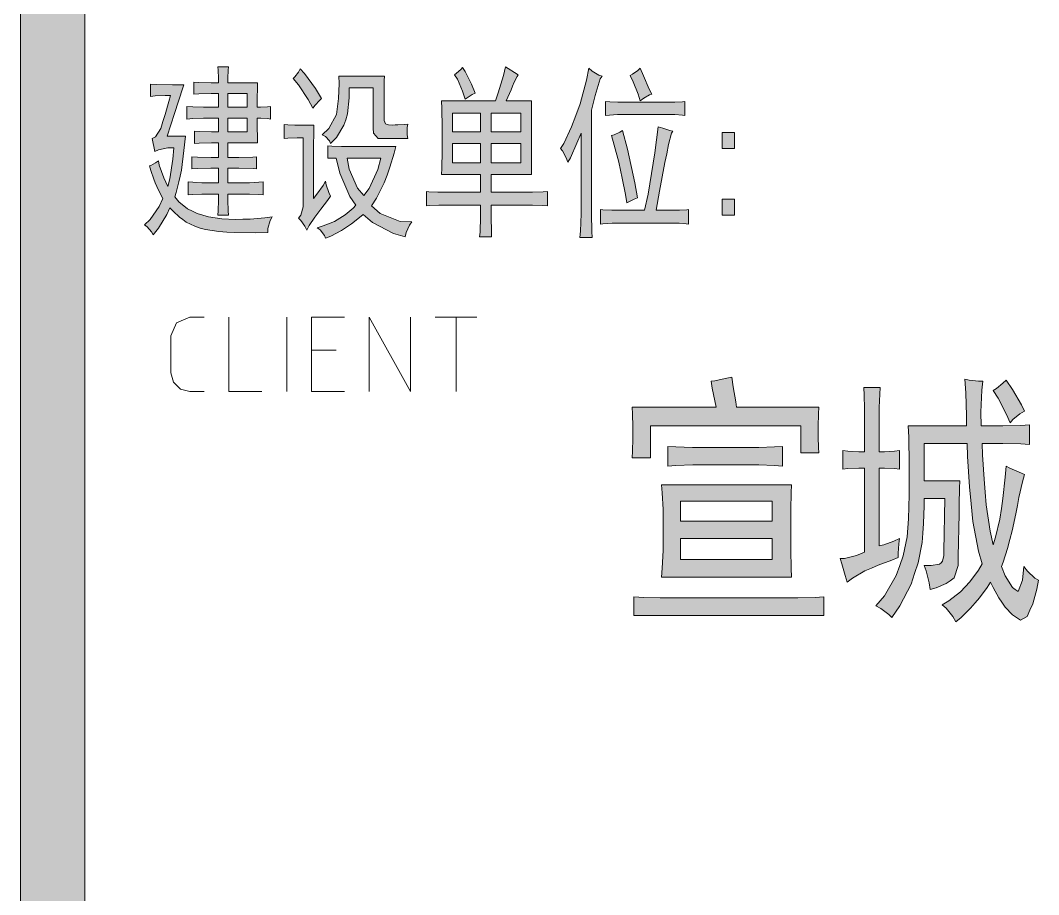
# Model space of a CAD drawing. Header units: millimetres. Extents: x -30643 to 86172, y -19411 to 63186.
# Drawn here: x 77279 to 79449, y -5664 to -3800 of the extents above; entities that cross this region are included whole.
import ezdxf

# ---------------------------------------------------------------- set-up
doc = ezdxf.new("R2010")
doc.units = ezdxf.units.MM

msp = doc.modelspace()

# ---------------------------------------------------------------- hatches: boundary and pattern name
h = msp.add_hatch(color=0)
h.dxf.hatch_style = 2
h.paths.add_polyline_path([(77415.8, -17443.9), (77278.6, -17443.9), (77278.6, 61219), (77415.8, 61219)])
h = msp.add_hatch(color=0)
h.paths.add_polyline_path([(77700.8, -3933.2), (77700.8, -3923.4), (77700.1, -3906.5), (77699.4, -3899.5), (77722.6, -3899.5), (77721.9, -3906.5), (77721.2, -3923.4), (77721.2, -3933.2), (77783.8, -3933.2), (77783.8, -3942.4), (77783.1, -3968.4), (77783.1, -3985.3), (77790.8, -3985.3), (77805.6, -3984.6), (77812, -3983.9), (77812, -4010.7), (77806.3, -4009.2), (77791.5, -4008.5), (77783.1, -4008.5), (77783.1, -4026.1), (77783.8, -4052.2), (77783.8, -4061.3), (77721.2, -4061.3), (77721.2, -4092.3), (77744.4, -4092.3), (77774, -4091.6), (77781.7, -4090.9), (77781.7, -4116.9), (77774.7, -4116.2), (77744.4, -4115.5), (77721.2, -4115.5), (77721.2, -4146.5), (77756.4, -4146.5), (77766.9, -4146.5), (77787.3, -4145.1), (77796.5, -4144.4), (77796.5, -4172.5), (77787.3, -4171.8), (77766.9, -4171.1), (77756.4, -4171.1), (77721.2, -4171.1), (77721.2, -4183.8), (77721.9, -4206.3), (77722.6, -4215.4), (77699.4, -4215.4), (77700.1, -4206.3), (77700.8, -4183.8), (77700.8, -4171.1), (77674, -4171.1), (77665.6, -4171.1), (77646.6, -4171.8), (77636, -4172.5), (77636, -4144.4), (77645.9, -4145.1), (77665.6, -4146.5), (77675.4, -4146.5), (77700.8, -4146.5), (77700.8, -4115.5), (77684.6, -4115.5), (77656.4, -4116.2), (77643.8, -4116.9), (77643.8, -4090.9), (77656.4, -4091.6), (77685.3, -4092.3), (77700.8, -4092.3), (77700.8, -4061.3), (77686, -4061.3), (77660, -4062), (77650.1, -4062.7), (77650.1, -4036.7), (77660, -4037.4), (77686, -4038.1), (77700.8, -4038.1), (77700.8, -4008.5), (77679.7, -4008.5), (77669.1, -4008.5), (77646.6, -4009.2), (77633.2, -4010.7), (77633.2, -3983.9), (77646.6, -3984.6), (77669.1, -3985.3), (77679.7, -3985.3), (77700.8, -3985.3), (77700.8, -3956.5), (77685.3, -3956.5), (77659.3, -3957.2), (77648.7, -3957.9), (77648.7, -3931.8), (77659.3, -3932.5), (77685.3, -3933.2)])
h.paths.add_polyline_path([(77762, -4038.1), (77762, -4008.5), (77721.2, -4008.5), (77721.2, -4038.1)])
h.paths.add_polyline_path([(77762, -3985.3), (77762, -3956.5), (77721.2, -3956.5), (77721.2, -3985.3)])
h = msp.add_hatch(color=0)
h.dxf.hatch_style = 2
h.paths.add_polyline_path([(77875.3, -3903.7), (77884.4, -3913.5), (77907.7, -3945.2), (77920.3, -3967), (77916.1, -3971.2), (77906.9, -3981.1), (77902, -3987.4), (77892.2, -3969.1), (77871.8, -3937.5), (77860.5, -3924.1), (77864, -3920.6), (77871.8, -3910.7)])
h = msp.add_hatch(color=0)
h.paths.add_polyline_path([(78368.6, -3972), (78368.6, -4128.9), (78282, -4128.9), (78282, -4166.2), (78358, -4166.2), (78370.7, -4166.2), (78393.2, -4165.5), (78402.3, -4164.8), (78402.3, -4195.7), (78392.5, -4195), (78370.7, -4194.3), (78358, -4194.3), (78282, -4194.3), (78282, -4218.2), (78282.7, -4252), (78282.7, -4261.9), (78257.4, -4261.9), (78258.8, -4252), (78259.5, -4218.2), (78259.5, -4194.3), (78184.9, -4194.3), (78170.8, -4194.3), (78150.4, -4195), (78144.1, -4195.7), (78144.1, -4164.8), (78149.7, -4165.5), (78168.7, -4166.2), (78182.1, -4166.2), (78259.5, -4166.2), (78259.5, -4128.9), (78176.5, -4128.9), (78177.2, -4116.2), (78177.9, -4078.2), (78177.9, -4053.6), (78177.9, -4028.9), (78177.2, -3988.1), (78176.5, -3972), (78291.2, -3972), (78297.5, -3954.4), (78308.7, -3917.8), (78313, -3899.5), (78318.6, -3903), (78332, -3911.4), (78339.7, -3916.4), (78337.6, -3919.9), (78331.3, -3931.8), (78327.7, -3940.3), (78324.9, -3948), (78317.9, -3964.2), (78314.4, -3972)])
h.paths.add_polyline_path([(78345.3, -4104.2), (78345.3, -4062.7), (78282, -4062.7), (78282, -4104.2)])
h.paths.add_polyline_path([(78345.3, -4038.1), (78345.3, -3998), (78282, -3998), (78282, -4038.1)])
h.paths.add_polyline_path([(78259.5, -4104.2), (78259.5, -4062.7), (78199.7, -4062.7), (78199.7, -4104.2)])
h.paths.add_polyline_path([(78259.5, -4038.1), (78259.5, -3998), (78199.7, -3998), (78199.7, -4038.1)])
h = msp.add_hatch(color=0)
h.dxf.hatch_style = 2
h.paths.add_polyline_path([(78221.5, -3900.9), (78227.1, -3909.3), (78240.5, -3936.1), (78248.2, -3955.1), (78241.9, -3958.6), (78231.3, -3965.6), (78227.1, -3968.4), (78221.5, -3951.5), (78210.2, -3925.5), (78203.9, -3916.4), (78208.1, -3912.8), (78217.3, -3905.1)])
h = msp.add_hatch(color=0)
h.dxf.hatch_style = 2
h.paths.add_polyline_path([(78519.1, -3919.2), (78514.9, -3924.8), (78503.7, -3960.7), (78495.9, -3991.7), (78495.9, -4188), (78495.9, -4212.6), (78496.6, -4250.6), (78497.3, -4263.3), (78471.3, -4263.3), (78472.7, -4249.9), (78474.1, -4212.6), (78474.1, -4189.4), (78474.1, -4040.9), (78465, -4062), (78451.6, -4093), (78446, -4102.8), (78442.4, -4093), (78434, -4078.2), (78429.8, -4073.3), (78437.5, -4062.7), (78453.7, -4027.5), (78462.9, -4002.9), (78472, -3978.3), (78485.4, -3927.6), (78490.3, -3902.3), (78497.3, -3908.6), (78512.1, -3917.1)])
h = msp.add_hatch(color=0)
h.dxf.hatch_style = 2
h.paths.add_polyline_path([(78600.1, -3902.3), (78607.1, -3918.5), (78619.1, -3946.6), (78624.7, -3957.9), (78619.8, -3959.3), (78607.8, -3966.3), (78600.1, -3972), (78595.9, -3957.9), (78585.3, -3931.1), (78578.3, -3917.8), (78583.9, -3915), (78595.1, -3907.2)])
h = msp.add_hatch(color=0)
h.dxf.hatch_style = 2
h.paths.add_polyline_path([(78051.2, -4052.2), (78041.4, -4052.2), (78031.5, -4040.9), (78030.8, -4030.4), (78030.8, -3943.8), (77979.4, -3943.8), (77979.4, -3965.6), (77975.9, -3999.4), (77972.4, -4012.1), (77968.2, -4024), (77952.7, -4050.1), (77940, -4062.7), (77937.9, -4057.1), (77928.8, -4047.9), (77921.7, -4044.4), (77936.5, -4031.1), (77952.7, -4000.8), (77954.8, -3983.9), (77956.9, -3967), (77958.3, -3934.7), (77957.6, -3919.2), (78054.7, -3919.2), (78054, -3928.3), (78054, -3951.5), (78054, -3965.6), (78054, -4007.1), (78054, -4013.5), (78056.8, -4020.5), (78060.4, -4021.9), (78063.2, -4023.3), (78072.3, -4024), (78077.9, -4023.3), (78083.6, -4023.3), (78096.9, -4021.9), (78104.7, -4021.2), (78103.3, -4028.9), (78103.3, -4044.4), (78104.7, -4052.2)])
h = msp.add_hatch(color=0)
h.dxf.hatch_style = 2
h.paths.add_polyline_path([(77626.9, -3937.5), (77624.8, -3943.8), (77607.2, -3998.7), (77591.7, -4047.2), (77630.4, -4047.2), (77626.9, -4077.5), (77622, -4119.7), (77619.1, -4132.4), (77616.3, -4144.4), (77610.7, -4166.9), (77607.9, -4176.7), (77616.3, -4187.3), (77634.6, -4202.1), (77645.2, -4207), (77655.7, -4211.9), (77679.7, -4218.9), (77693.7, -4221.1), (77707.8, -4223.2), (77737.4, -4224.6), (77752.8, -4223.9), (77768.3, -4223.9), (77800, -4221.1), (77815.5, -4218.9), (77811.2, -4226.7), (77806.3, -4243.6), (77806.3, -4252.7), (77779.6, -4253.4), (77736, -4252.7), (77718.4, -4252), (77701.5, -4250.6), (77673.3, -4246.4), (77662.1, -4242.9), (77650.8, -4239.3), (77631.8, -4230.2), (77624.8, -4224.6), (77617.7, -4219.6), (77604.4, -4207), (77597.3, -4199.9), (77591, -4214), (77572.7, -4242.9), (77561.4, -4257.6), (77557.9, -4251.3), (77548.8, -4240.1), (77543.1, -4235.8), (77555.1, -4224.6), (77574.8, -4197.1), (77582.6, -4180.2), (77577.6, -4171.1), (77569.2, -4154.2), (77565.7, -4146.5), (77562.8, -4138.7), (77556.5, -4120.4), (77553.7, -4110.6), (77556.5, -4109.9), (77566.4, -4104.2), (77573.4, -4100), (77574.8, -4109.2), (77584.7, -4135.9), (77593.1, -4154.2), (77597.3, -4138), (77603.7, -4096.5), (77605.8, -4071.9), (77593.1, -4071.9), (77572.7, -4076.1), (77565, -4079.6), (77559.3, -4052.2), (77566.4, -4048.7), (77578.3, -4031.1), (77582.6, -4015.6), (77587.5, -4000.8), (77595.2, -3973.4), (77598.7, -3960.7), (77587.5, -3960.7), (77565.7, -3961.4), (77555.8, -3962.8), (77555.8, -3936.1), (77567.8, -3936.8), (77603, -3937.5)])
h = msp.add_hatch(color=0)
h.dxf.hatch_style = 2
h.paths.add_polyline_path([(78664.1, -3974.8), (78674, -3974.8), (78690.1, -3974.1), (78695.1, -3973.4), (78695.1, -4002.9), (78690.1, -4002.2), (78674, -4000.8), (78662.7, -4000.8), (78559.3, -4000.8), (78551.5, -4000.8), (78534.6, -4002.2), (78526.2, -4002.9), (78526.2, -3973.4), (78535.3, -3974.1), (78552.2, -3974.8), (78559.3, -3974.8)])
h = msp.add_hatch(color=0)
h.dxf.hatch_style = 2
h.paths.add_polyline_path([(77904.1, -4024), (77904.1, -4038.1), (77903.4, -4069.1), (77903.4, -4085.9), (77903.4, -4180.2), (77910.5, -4171.1), (77923.8, -4152.1), (77928.8, -4142.9), (77930.2, -4150.7), (77936.5, -4166.9), (77940, -4175.3), (77933, -4184.5), (77918.9, -4202.8), (77912.6, -4211.2), (77906.2, -4219.6), (77894.3, -4237.9), (77889.4, -4247.8), (77885.1, -4239.3), (77876.7, -4226.7), (77871.8, -4221.8), (77876.7, -4215.4), (77881.6, -4197.8), (77881.6, -4186.6), (77881.6, -4050.8), (77869, -4050.8), (77848.5, -4051.5), (77840.8, -4052.2), (77840.8, -4022.6), (77848.5, -4023.3), (77864, -4024), (77871.8, -4024)])
h = msp.add_hatch(color=0)
h.dxf.hatch_style = 2
h.paths.add_polyline_path([(78669.7, -4036.7), (78666.9, -4040.9), (78660.6, -4064.8), (78657.1, -4084.5), (78652.8, -4103.5), (78640.9, -4164.1), (78633.8, -4204.9), (78673.3, -4204.9), (78683.8, -4204.9), (78699.3, -4204.2), (78702.8, -4203.5), (78702.8, -4234.4), (78697.9, -4233.7), (78683.1, -4232.3), (78673.3, -4232.3), (78555, -4232.3), (78540.3, -4232.3), (78520.6, -4233.7), (78515.6, -4234.4), (78515.6, -4203.5), (78520.6, -4204.2), (78539.6, -4204.9), (78552.9, -4204.9), (78609.2, -4204.9), (78617, -4171.1), (78631, -4082.4), (78638.1, -4027.5), (78647.9, -4030.4), (78663.4, -4035.3)])
h = msp.add_hatch(color=0)
h.dxf.hatch_style = 2
h.paths.add_polyline_path([(78562.1, -4035.3), (78572.6, -4074.7), (78588.8, -4146.5), (78594.4, -4178.8), (78587.4, -4181.6), (78576.1, -4187.3), (78571.2, -4189.4), (78568.4, -4171.8), (78561.4, -4136.6), (78557.9, -4119.7), (78554.3, -4102.8), (78544.5, -4066.2), (78538.9, -4045.8), (78544.5, -4044.4), (78556.4, -4038.8)])
h = msp.add_hatch(color=0)
h.dxf.hatch_style = 2
h.paths.add_polyline_path([(78801.3, -4073.3), (78774.6, -4073.3), (78774.6, -4039.5), (78801.3, -4039.5)])
h = msp.add_hatch(color=0)
h.paths.add_polyline_path([(77933.7, -4067.7), (77942.8, -4068.4), (77963.2, -4069.1), (77975.2, -4069.1), (78079.3, -4069.1), (78075.8, -4083.1), (78066, -4113.4), (78060.4, -4130.3), (78054, -4146.5), (78037.8, -4179.5), (78027.3, -4195.7), (78045.6, -4211.9), (78088.5, -4228.8), (78113.1, -4229.5), (78108.2, -4236.5), (78101.2, -4252.7), (78099.1, -4261.9), (78073.7, -4254.8), (78029.4, -4230.9), (78009.7, -4214), (78001.9, -4220.3), (77984.4, -4233.7), (77973.8, -4240.8), (77963.2, -4248.5), (77940.7, -4260.5), (77928.8, -4264.7), (77926.7, -4259.1), (77917.5, -4247.1), (77911.2, -4242.2), (77923.8, -4238.6), (77948.5, -4228.8), (77959.7, -4221.8), (77971, -4214.7), (77987.9, -4200.6), (77993.5, -4194.3), (77980.8, -4176), (77959.7, -4126.1), (77952, -4093.7), (77933.7, -4093.7)])
h.paths.add_polyline_path([(78011.1, -4173.9), (78022.4, -4158.4), (78040.6, -4118.3), (78047, -4093.7), (77975.2, -4093.7), (77979.4, -4117.6), (77997, -4157.7)])
h = msp.add_hatch(color=0)
h.dxf.hatch_style = 2
h.paths.add_polyline_path([(78801.3, -4215.4), (78774.6, -4215.4), (78774.6, -4181.6), (78801.3, -4181.6)])
h = msp.add_hatch(color=0)
h.dxf.hatch_style = 2
h.paths.add_polyline_path([(78795, -4560.9), (78798.5, -4581.3), (78804.1, -4613.7), (78805.5, -4625), (78980.8, -4625), (78980.1, -4639), (78979.4, -4665.8), (78979.4, -4677.7), (78979.4, -4689), (78980.1, -4710.8), (78980.8, -4722.1), (78942.1, -4722.1), (78942.1, -4664.4), (78621.9, -4664.4), (78621.9, -4732.6), (78583.2, -4732.6), (78583.9, -4718.6), (78584.6, -4691.8), (78584.6, -4679.9), (78584.6, -4666.5), (78583.9, -4639), (78583.2, -4625), (78761.9, -4625), (78759.1, -4611.6), (78753.5, -4584.2), (78751.4, -4569.4), (78759.1, -4568.7), (78780.9, -4563.7)])
h = msp.add_hatch(color=0)
h.dxf.hatch_style = 2
h.paths.add_polyline_path([(79380.5, -4750.9), (79388.2, -4755.1), (79407.9, -4763.6), (79419.2, -4768.5), (79414.9, -4784), (79407.2, -4817.1), (79404.4, -4834.7), (79400.9, -4852.3), (79393.1, -4888.8), (79388.2, -4907.1), (79383.3, -4926.1), (79374.1, -4955), (79369.9, -4964.8), (79378.3, -4984.5), (79393.8, -5009.2), (79399.5, -5013.4), (79405.8, -5017.6), (79414.9, -4993.7), (79417.7, -4964.8), (79425.5, -4974.7), (79441, -4989.5), (79449.4, -4993.7), (79445.9, -5012.7), (79436.7, -5044.4), (79430.4, -5057.7), (79424.8, -5071.1), (79410.7, -5078.8), (79402.3, -5073.2), (79393.8, -5067.6), (79378.3, -5051.4), (79371.3, -5040.8), (79364.3, -5031), (79352.3, -5009.2), (79346.7, -4997.9), (79339.6, -5009.2), (79323.5, -5031), (79314.3, -5042.2), (79304.5, -5053.5), (79284, -5073.2), (79272.8, -5082.4), (79266.5, -5071.1), (79252.4, -5053.5), (79243.9, -5046.5), (79258, -5038), (79282.6, -5018.3), (79292.5, -5007.8), (79303, -4997.2), (79321.3, -4972.6), (79329.1, -4958.5), (79321.3, -4931.8), (79309.4, -4868.4), (79305.9, -4831.1), (79302.3, -4794.6), (79298.1, -4729.8), (79297.4, -4702.4), (79205.2, -4702.4), (79205.2, -4781.9), (79281.2, -4781.9), (79280.5, -4797.4), (79279.8, -4832.5), (79279.8, -4852.3), (79277.7, -4943), (79277.7, -4962.7), (79269.3, -4988.8), (79260.8, -4995.1), (79252.4, -5000.7), (79231.3, -5009.9), (79217.9, -5013.4), (79215.8, -4999.3), (79209.5, -4974), (79205.2, -4962.7), (79220, -4962.7), (79238.3, -4959.2), (79241.8, -4956.4), (79244.6, -4952.9), (79247.5, -4940.9), (79247.5, -4931.8), (79249.6, -4819.2), (79205.2, -4819.2), (79205.2, -4835.4), (79203.8, -4872.7), (79202.4, -4893.1), (79201, -4913.5), (79192.6, -4956.4), (79184.8, -4979.6), (79177.8, -5002.1), (79153.2, -5048.6), (79136.3, -5073.2), (79129.9, -5066.9), (79113.1, -5054.2), (79102.5, -5048.6), (79120.8, -5026.8), (79145.4, -4983.8), (79153.2, -4962.7), (79160.9, -4941.6), (79169.3, -4901.5), (79170.8, -4881.8), (79172.2, -4862.8), (79173.6, -4811.4), (79173.6, -4779.1), (79173.6, -4746), (79172.9, -4689), (79171.5, -4664.4), (79295.3, -4664.4), (79295.3, -4643.3), (79293.9, -4594), (79291.8, -4565.2), (79301.6, -4567.3), (79321.3, -4569.4), (79330.5, -4569.4), (79328.4, -4588.4), (79326.3, -4635.5), (79327, -4664.4), (79353.7, -4664.4), (79373.4, -4664.4), (79411.4, -4663.7), (79429.7, -4662.3), (79429.7, -4704.5), (79411.4, -4703.1), (79373.4, -4702.4), (79353.7, -4702.4), (79329.1, -4702.4), (79329.8, -4726.3), (79333.3, -4778.4), (79335.4, -4805.8), (79337.5, -4833.3), (79346, -4889.5), (79352.3, -4918.4), (79357.2, -4902.2), (79366.4, -4863.5), (79369.9, -4841), (79373.4, -4819.2), (79378.3, -4774.1)])
h = msp.add_hatch(color=0)
h.dxf.hatch_style = 2
h.paths.add_polyline_path([(79380.5, -4567.3), (79393.8, -4587), (79412.8, -4620), (79419.2, -4633.4), (79409.3, -4639), (79394.5, -4651), (79388.9, -4658), (79381.2, -4640.4), (79362.9, -4606), (79352.3, -4589.1), (79359.3, -4584.9), (79373.4, -4573.6)])
h = msp.add_hatch(color=0)
h.dxf.hatch_style = 2
h.paths.add_polyline_path([(79150.3, -4945.1), (79136.3, -4950.8), (79107.4, -4962), (79093.4, -4968.4), (79078.6, -4974), (79052.5, -4989.5), (79041.3, -4997.9), (79037.1, -4983.8), (79030, -4958.5), (79026.5, -4947.2), (79035.6, -4947.2), (79061, -4940.9), (79077.9, -4933.9), (79077.9, -4755.1), (79065.9, -4755.1), (79042.7, -4755.8), (79032.1, -4757.3), (79032.1, -4717.1), (79042.7, -4718.6), (79065.9, -4720), (79077.9, -4720), (79077.9, -4640.4), (79077.9, -4627.8), (79077.2, -4599.6), (79076.5, -4582.7), (79111.6, -4582.7), (79110.9, -4596.8), (79109.5, -4625.7), (79109.5, -4640.4), (79109.5, -4720), (79120.8, -4720), (79141.9, -4718.6), (79152.5, -4717.1), (79152.5, -4757.3), (79141.9, -4755.8), (79120.8, -4755.1), (79109.5, -4755.1), (79109.5, -4920.5), (79119.4, -4918.4), (79140.5, -4910.7), (79152.5, -4905), (79151.1, -4916.3), (79150.3, -4936)])
h = msp.add_hatch(color=0)
h.dxf.hatch_style = 2
h.paths.add_polyline_path([(78835.8, -4710.8), (78852.7, -4710.8), (78886.5, -4709.4), (78903.4, -4708.7), (78903.4, -4750.9), (78886.5, -4749.5), (78852.7, -4748.1), (78835.8, -4748.1), (78731.7, -4748.1), (78712, -4748.1), (78676.1, -4749.5), (78659.2, -4750.9), (78659.2, -4708.7), (78676.1, -4709.4), (78711.3, -4710.8), (78729.5, -4710.8)])
h = msp.add_hatch(color=0)
h.paths.add_polyline_path([(78922.4, -4790.3), (78921.7, -4807.2), (78921, -4843.1), (78921, -4863.5), (78921, -4910), (78921, -4929.7), (78921.7, -4968.4), (78922.4, -4987.4), (78645.1, -4987.4), (78646.5, -4968.4), (78648.6, -4930.4), (78648.6, -4912.1), (78648.6, -4863.5), (78648.6, -4843.1), (78646.5, -4807.2), (78645.1, -4790.3)])
h.paths.add_polyline_path([(78881.5, -4949.4), (78881.5, -4905), (78685.9, -4905), (78685.9, -4949.4)])
h.paths.add_polyline_path([(78881.5, -4867.7), (78881.5, -4825.5), (78685.9, -4825.5), (78685.9, -4867.7)])
h = msp.add_hatch(color=0)
h.dxf.hatch_style = 2
h.paths.add_polyline_path([(78918.8, -5031), (78936.4, -5031), (78973, -5030.3), (78991.3, -5028.9), (78991.3, -5069), (78586.7, -5069), (78586.7, -5028.9), (78607.8, -5030.3), (78642.3, -5031), (78655.7, -5031)])

# ---------------------------------------------------------------- linework, layer by layer
at = {"color": 0, "lineweight": 0}
for points in [[(77415.8, -17443.9), (77278.6, -17443.9), (77278.6, 61219), (77415.8, 61219)], [(77700.8, -3933.2), (77700.8, -3923.4), (77700.1, -3906.5), (77699.4, -3899.5), (77722.6, -3899.5), (77721.9, -3906.5), (77721.2, -3923.4), (77721.2, -3933.2), (77783.8, -3933.2), (77783.8, -3942.4), (77783.1, -3968.4), (77783.1, -3985.3), (77790.8, -3985.3), (77805.6, -3984.6), (77812, -3983.9), (77812, -4010.7), (77806.3, -4009.2), (77791.5, -4008.5), (77783.1, -4008.5), (77783.1, -4026.1), (77783.8, -4052.2), (77783.8, -4061.3), (77721.2, -4061.3), (77721.2, -4092.3), (77744.4, -4092.3), (77774, -4091.6), (77781.7, -4090.9), (77781.7, -4116.9), (77774.7, -4116.2), (77744.4, -4115.5), (77721.2, -4115.5), (77721.2, -4146.5), (77756.4, -4146.5), (77766.9, -4146.5), (77787.3, -4145.1), (77796.5, -4144.4), (77796.5, -4172.5), (77787.3, -4171.8), (77766.9, -4171.1), (77756.4, -4171.1), (77721.2, -4171.1), (77721.2, -4183.8), (77721.9, -4206.3), (77722.6, -4215.4), (77699.4, -4215.4), (77700.1, -4206.3), (77700.8, -4183.8), (77700.8, -4171.1), (77674, -4171.1), (77665.6, -4171.1), (77646.6, -4171.8), (77636, -4172.5), (77636, -4144.4), (77645.9, -4145.1), (77665.6, -4146.5), (77675.4, -4146.5), (77700.8, -4146.5), (77700.8, -4115.5), (77684.6, -4115.5), (77656.4, -4116.2), (77643.8, -4116.9), (77643.8, -4090.9), (77656.4, -4091.6), (77685.3, -4092.3), (77700.8, -4092.3), (77700.8, -4061.3), (77686, -4061.3), (77660, -4062), (77650.1, -4062.7), (77650.1, -4036.7), (77660, -4037.4), (77686, -4038.1), (77700.8, -4038.1), (77700.8, -4008.5), (77679.7, -4008.5), (77669.1, -4008.5), (77646.6, -4009.2), (77633.2, -4010.7), (77633.2, -3983.9), (77646.6, -3984.6), (77669.1, -3985.3), (77679.7, -3985.3), (77700.8, -3985.3), (77700.8, -3956.5), (77685.3, -3956.5), (77659.3, -3957.2), (77648.7, -3957.9), (77648.7, -3931.8), (77659.3, -3932.5), (77685.3, -3933.2)], [(77875.3, -3903.7), (77884.4, -3913.5), (77907.7, -3945.2), (77920.3, -3967), (77916.1, -3971.2), (77906.9, -3981.1), (77902, -3987.4), (77892.2, -3969.1), (77871.8, -3937.5), (77860.5, -3924.1), (77864, -3920.6), (77871.8, -3910.7)], [(78368.6, -3972), (78368.6, -4128.9), (78282, -4128.9), (78282, -4166.2), (78358, -4166.2), (78370.7, -4166.2), (78393.2, -4165.5), (78402.3, -4164.8), (78402.3, -4195.7), (78392.5, -4195), (78370.7, -4194.3), (78358, -4194.3), (78282, -4194.3), (78282, -4218.2), (78282.7, -4252), (78282.7, -4261.9), (78257.4, -4261.9), (78258.8, -4252), (78259.5, -4218.2), (78259.5, -4194.3), (78184.9, -4194.3), (78170.8, -4194.3), (78150.4, -4195), (78144.1, -4195.7), (78144.1, -4164.8), (78149.7, -4165.5), (78168.7, -4166.2), (78182.1, -4166.2), (78259.5, -4166.2), (78259.5, -4128.9), (78176.5, -4128.9), (78177.2, -4116.2), (78177.9, -4078.2), (78177.9, -4053.6), (78177.9, -4028.9), (78177.2, -3988.1), (78176.5, -3972), (78291.2, -3972), (78297.5, -3954.4), (78308.7, -3917.8), (78313, -3899.5), (78318.6, -3903), (78332, -3911.4), (78339.7, -3916.4), (78337.6, -3919.9), (78331.3, -3931.8), (78327.7, -3940.3), (78324.9, -3948), (78317.9, -3964.2), (78314.4, -3972)], [(78221.5, -3900.9), (78227.1, -3909.3), (78240.5, -3936.1), (78248.2, -3955.1), (78241.9, -3958.6), (78231.3, -3965.6), (78227.1, -3968.4), (78221.5, -3951.5), (78210.2, -3925.5), (78203.9, -3916.4), (78208.1, -3912.8), (78217.3, -3905.1)], [(78519.1, -3919.2), (78514.9, -3924.8), (78503.7, -3960.7), (78495.9, -3991.7), (78495.9, -4188), (78495.9, -4212.6), (78496.6, -4250.6), (78497.3, -4263.3), (78471.3, -4263.3), (78472.7, -4249.9), (78474.1, -4212.6), (78474.1, -4189.4), (78474.1, -4040.9), (78465, -4062), (78451.6, -4093), (78446, -4102.8), (78442.4, -4093), (78434, -4078.2), (78429.8, -4073.3), (78437.5, -4062.7), (78453.7, -4027.5), (78462.9, -4002.9), (78472, -3978.3), (78485.4, -3927.6), (78490.3, -3902.3), (78497.3, -3908.6), (78512.1, -3917.1)], [(78600.1, -3902.3), (78607.1, -3918.5), (78619.1, -3946.6), (78624.7, -3957.9), (78619.8, -3959.3), (78607.8, -3966.3), (78600.1, -3972), (78595.9, -3957.9), (78585.3, -3931.1), (78578.3, -3917.8), (78583.9, -3915), (78595.1, -3907.2)], [(78051.2, -4052.2), (78041.4, -4052.2), (78031.5, -4040.9), (78030.8, -4030.4), (78030.8, -3943.8), (77979.4, -3943.8), (77979.4, -3965.6), (77975.9, -3999.4), (77972.4, -4012.1), (77968.2, -4024), (77952.7, -4050.1), (77940, -4062.7), (77937.9, -4057.1), (77928.8, -4047.9), (77921.7, -4044.4), (77936.5, -4031.1), (77952.7, -4000.8), (77954.8, -3983.9), (77956.9, -3967), (77958.3, -3934.7), (77957.6, -3919.2), (78054.7, -3919.2), (78054, -3928.3), (78054, -3951.5), (78054, -3965.6), (78054, -4007.1), (78054, -4013.5), (78056.8, -4020.5), (78060.4, -4021.9), (78063.2, -4023.3), (78072.3, -4024), (78077.9, -4023.3), (78083.6, -4023.3), (78096.9, -4021.9), (78104.7, -4021.2), (78103.3, -4028.9), (78103.3, -4044.4), (78104.7, -4052.2)], [(77626.9, -3937.5), (77624.8, -3943.8), (77607.2, -3998.7), (77591.7, -4047.2), (77630.4, -4047.2), (77626.9, -4077.5), (77622, -4119.7), (77619.1, -4132.4), (77616.3, -4144.4), (77610.7, -4166.9), (77607.9, -4176.7), (77616.3, -4187.3), (77634.6, -4202.1), (77645.2, -4207), (77655.7, -4211.9), (77679.7, -4218.9), (77693.7, -4221.1), (77707.8, -4223.2), (77737.4, -4224.6), (77752.8, -4223.9), (77768.3, -4223.9), (77800, -4221.1), (77815.5, -4218.9), (77811.2, -4226.7), (77806.3, -4243.6), (77806.3, -4252.7), (77779.6, -4253.4), (77736, -4252.7), (77718.4, -4252), (77701.5, -4250.6), (77673.3, -4246.4), (77662.1, -4242.9), (77650.8, -4239.3), (77631.8, -4230.2), (77624.8, -4224.6), (77617.7, -4219.6), (77604.4, -4207), (77597.3, -4199.9), (77591, -4214), (77572.7, -4242.9), (77561.4, -4257.6), (77557.9, -4251.3), (77548.8, -4240.1), (77543.1, -4235.8), (77555.1, -4224.6), (77574.8, -4197.1), (77582.6, -4180.2), (77577.6, -4171.1), (77569.2, -4154.2), (77565.7, -4146.5), (77562.8, -4138.7), (77556.5, -4120.4), (77553.7, -4110.6), (77556.5, -4109.9), (77566.4, -4104.2), (77573.4, -4100), (77574.8, -4109.2), (77584.7, -4135.9), (77593.1, -4154.2), (77597.3, -4138), (77603.7, -4096.5), (77605.8, -4071.9), (77593.1, -4071.9), (77572.7, -4076.1), (77565, -4079.6), (77559.3, -4052.2), (77566.4, -4048.7), (77578.3, -4031.1), (77582.6, -4015.6), (77587.5, -4000.8), (77595.2, -3973.4), (77598.7, -3960.7), (77587.5, -3960.7), (77565.7, -3961.4), (77555.8, -3962.8), (77555.8, -3936.1), (77567.8, -3936.8), (77603, -3937.5)], [(77762, -3985.3), (77762, -3956.5), (77721.2, -3956.5), (77721.2, -3985.3)], [(78664.1, -3974.8), (78674, -3974.8), (78690.1, -3974.1), (78695.1, -3973.4), (78695.1, -4002.9), (78690.1, -4002.2), (78674, -4000.8), (78662.7, -4000.8), (78559.3, -4000.8), (78551.5, -4000.8), (78534.6, -4002.2), (78526.2, -4002.9), (78526.2, -3973.4), (78535.3, -3974.1), (78552.2, -3974.8), (78559.3, -3974.8)], [(77762, -4038.1), (77762, -4008.5), (77721.2, -4008.5), (77721.2, -4038.1)], [(78259.5, -4038.1), (78259.5, -3998), (78199.7, -3998), (78199.7, -4038.1)], [(78345.3, -4038.1), (78345.3, -3998), (78282, -3998), (78282, -4038.1)], [(77904.1, -4024), (77904.1, -4038.1), (77903.4, -4069.1), (77903.4, -4085.9), (77903.4, -4180.2), (77910.5, -4171.1), (77923.8, -4152.1), (77928.8, -4142.9), (77930.2, -4150.7), (77936.5, -4166.9), (77940, -4175.3), (77933, -4184.5), (77918.9, -4202.8), (77912.6, -4211.2), (77906.2, -4219.6), (77894.3, -4237.9), (77889.4, -4247.8), (77885.1, -4239.3), (77876.7, -4226.7), (77871.8, -4221.8), (77876.7, -4215.4), (77881.6, -4197.8), (77881.6, -4186.6), (77881.6, -4050.8), (77869, -4050.8), (77848.5, -4051.5), (77840.8, -4052.2), (77840.8, -4022.6), (77848.5, -4023.3), (77864, -4024), (77871.8, -4024)], [(78669.7, -4036.7), (78666.9, -4040.9), (78660.6, -4064.8), (78657.1, -4084.5), (78652.8, -4103.5), (78640.9, -4164.1), (78633.8, -4204.9), (78673.3, -4204.9), (78683.8, -4204.9), (78699.3, -4204.2), (78702.8, -4203.5), (78702.8, -4234.4), (78697.9, -4233.7), (78683.1, -4232.3), (78673.3, -4232.3), (78555, -4232.3), (78540.3, -4232.3), (78520.6, -4233.7), (78515.6, -4234.4), (78515.6, -4203.5), (78520.6, -4204.2), (78539.6, -4204.9), (78552.9, -4204.9), (78609.2, -4204.9), (78617, -4171.1), (78631, -4082.4), (78638.1, -4027.5), (78647.9, -4030.4), (78663.4, -4035.3)], [(78562.1, -4035.3), (78572.6, -4074.7), (78588.8, -4146.5), (78594.4, -4178.8), (78587.4, -4181.6), (78576.1, -4187.3), (78571.2, -4189.4), (78568.4, -4171.8), (78561.4, -4136.6), (78557.9, -4119.7), (78554.3, -4102.8), (78544.5, -4066.2), (78538.9, -4045.8), (78544.5, -4044.4), (78556.4, -4038.8)], [(78801.3, -4073.3), (78774.6, -4073.3), (78774.6, -4039.5), (78801.3, -4039.5)], [(77933.7, -4067.7), (77942.8, -4068.4), (77963.2, -4069.1), (77975.2, -4069.1), (78079.3, -4069.1), (78075.8, -4083.1), (78066, -4113.4), (78060.4, -4130.3), (78054, -4146.5), (78037.8, -4179.5), (78027.3, -4195.7), (78045.6, -4211.9), (78088.5, -4228.8), (78113.1, -4229.5), (78108.2, -4236.5), (78101.2, -4252.7), (78099.1, -4261.9), (78073.7, -4254.8), (78029.4, -4230.9), (78009.7, -4214), (78001.9, -4220.3), (77984.4, -4233.7), (77973.8, -4240.8), (77963.2, -4248.5), (77940.7, -4260.5), (77928.8, -4264.7), (77926.7, -4259.1), (77917.5, -4247.1), (77911.2, -4242.2), (77923.8, -4238.6), (77948.5, -4228.8), (77959.7, -4221.8), (77971, -4214.7), (77987.9, -4200.6), (77993.5, -4194.3), (77980.8, -4176), (77959.7, -4126.1), (77952, -4093.7), (77933.7, -4093.7)], [(78259.5, -4104.2), (78259.5, -4062.7), (78199.7, -4062.7), (78199.7, -4104.2)], [(78345.3, -4104.2), (78345.3, -4062.7), (78282, -4062.7), (78282, -4104.2)], [(78011.1, -4173.9), (78022.4, -4158.4), (78040.6, -4118.3), (78047, -4093.7), (77975.2, -4093.7), (77979.4, -4117.6), (77997, -4157.7)], [(78801.3, -4215.4), (78774.6, -4215.4), (78774.6, -4181.6), (78801.3, -4181.6)], [(78795, -4560.9), (78798.5, -4581.3), (78804.1, -4613.7), (78805.5, -4625), (78980.8, -4625), (78980.1, -4639), (78979.4, -4665.8), (78979.4, -4677.7), (78979.4, -4689), (78980.1, -4710.8), (78980.8, -4722.1), (78942.1, -4722.1), (78942.1, -4664.4), (78621.9, -4664.4), (78621.9, -4732.6), (78583.2, -4732.6), (78583.9, -4718.6), (78584.6, -4691.8), (78584.6, -4679.9), (78584.6, -4666.5), (78583.9, -4639), (78583.2, -4625), (78761.9, -4625), (78759.1, -4611.6), (78753.5, -4584.2), (78751.4, -4569.4), (78759.1, -4568.7), (78780.9, -4563.7)], [(79380.5, -4750.9), (79388.2, -4755.1), (79407.9, -4763.6), (79419.2, -4768.5), (79414.9, -4784), (79407.2, -4817.1), (79404.4, -4834.7), (79400.9, -4852.3), (79393.1, -4888.8), (79388.2, -4907.1), (79383.3, -4926.1), (79374.1, -4955), (79369.9, -4964.8), (79378.3, -4984.5), (79393.8, -5009.2), (79399.5, -5013.4), (79405.8, -5017.6), (79414.9, -4993.7), (79417.7, -4964.8), (79425.5, -4974.7), (79441, -4989.5), (79449.4, -4993.7), (79445.9, -5012.7), (79436.7, -5044.4), (79430.4, -5057.7), (79424.8, -5071.1), (79410.7, -5078.8), (79402.3, -5073.2), (79393.8, -5067.6), (79378.3, -5051.4), (79371.3, -5040.8), (79364.3, -5031), (79352.3, -5009.2), (79346.7, -4997.9), (79339.6, -5009.2), (79323.5, -5031), (79314.3, -5042.2), (79304.5, -5053.5), (79284, -5073.2), (79272.8, -5082.4), (79266.5, -5071.1), (79252.4, -5053.5), (79243.9, -5046.5), (79258, -5038), (79282.6, -5018.3), (79292.5, -5007.8), (79303, -4997.2), (79321.3, -4972.6), (79329.1, -4958.5), (79321.3, -4931.8), (79309.4, -4868.4), (79305.9, -4831.1), (79302.3, -4794.6), (79298.1, -4729.8), (79297.4, -4702.4), (79205.2, -4702.4), (79205.2, -4781.9), (79281.2, -4781.9), (79280.5, -4797.4), (79279.8, -4832.5), (79279.8, -4852.3), (79277.7, -4943), (79277.7, -4962.7), (79269.3, -4988.8), (79260.8, -4995.1), (79252.4, -5000.7), (79231.3, -5009.9), (79217.9, -5013.4), (79215.8, -4999.3), (79209.5, -4974), (79205.2, -4962.7), (79220, -4962.7), (79238.3, -4959.2), (79241.8, -4956.4), (79244.6, -4952.9), (79247.5, -4940.9), (79247.5, -4931.8), (79249.6, -4819.2), (79205.2, -4819.2), (79205.2, -4835.4), (79203.8, -4872.7), (79202.4, -4893.1), (79201, -4913.5), (79192.6, -4956.4), (79184.8, -4979.6), (79177.8, -5002.1), (79153.2, -5048.6), (79136.3, -5073.2), (79129.9, -5066.9), (79113.1, -5054.2), (79102.5, -5048.6), (79120.8, -5026.8), (79145.4, -4983.8), (79153.2, -4962.7), (79160.9, -4941.6), (79169.3, -4901.5), (79170.8, -4881.8), (79172.2, -4862.8), (79173.6, -4811.4), (79173.6, -4779.1), (79173.6, -4746), (79172.9, -4689), (79171.5, -4664.4), (79295.3, -4664.4), (79295.3, -4643.3), (79293.9, -4594), (79291.8, -4565.2), (79301.6, -4567.3), (79321.3, -4569.4), (79330.5, -4569.4), (79328.4, -4588.4), (79326.3, -4635.5), (79327, -4664.4), (79353.7, -4664.4), (79373.4, -4664.4), (79411.4, -4663.7), (79429.7, -4662.3), (79429.7, -4704.5), (79411.4, -4703.1), (79373.4, -4702.4), (79353.7, -4702.4), (79329.1, -4702.4), (79329.8, -4726.3), (79333.3, -4778.4), (79335.4, -4805.8), (79337.5, -4833.3), (79346, -4889.5), (79352.3, -4918.4), (79357.2, -4902.2), (79366.4, -4863.5), (79369.9, -4841), (79373.4, -4819.2), (79378.3, -4774.1)], [(79380.5, -4567.3), (79393.8, -4587), (79412.8, -4620), (79419.2, -4633.4), (79409.3, -4639), (79394.5, -4651), (79388.9, -4658), (79381.2, -4640.4), (79362.9, -4606), (79352.3, -4589.1), (79359.3, -4584.9), (79373.4, -4573.6)], [(79150.3, -4945.1), (79136.3, -4950.8), (79107.4, -4962), (79093.4, -4968.4), (79078.6, -4974), (79052.5, -4989.5), (79041.3, -4997.9), (79037.1, -4983.8), (79030, -4958.5), (79026.5, -4947.2), (79035.6, -4947.2), (79061, -4940.9), (79077.9, -4933.9), (79077.9, -4755.1), (79065.9, -4755.1), (79042.7, -4755.8), (79032.1, -4757.3), (79032.1, -4717.1), (79042.7, -4718.6), (79065.9, -4720), (79077.9, -4720), (79077.9, -4640.4), (79077.9, -4627.8), (79077.2, -4599.6), (79076.5, -4582.7), (79111.6, -4582.7), (79110.9, -4596.8), (79109.5, -4625.7), (79109.5, -4640.4), (79109.5, -4720), (79120.8, -4720), (79141.9, -4718.6), (79152.5, -4717.1), (79152.5, -4757.3), (79141.9, -4755.8), (79120.8, -4755.1), (79109.5, -4755.1), (79109.5, -4920.5), (79119.4, -4918.4), (79140.5, -4910.7), (79152.5, -4905), (79151.1, -4916.3), (79150.3, -4936)], [(78835.8, -4710.8), (78852.7, -4710.8), (78886.5, -4709.4), (78903.4, -4708.7), (78903.4, -4750.9), (78886.5, -4749.5), (78852.7, -4748.1), (78835.8, -4748.1), (78731.7, -4748.1), (78712, -4748.1), (78676.1, -4749.5), (78659.2, -4750.9), (78659.2, -4708.7), (78676.1, -4709.4), (78711.3, -4710.8), (78729.5, -4710.8)], [(78922.4, -4790.3), (78921.7, -4807.2), (78921, -4843.1), (78921, -4863.5), (78921, -4910), (78921, -4929.7), (78921.7, -4968.4), (78922.4, -4987.4), (78645.1, -4987.4), (78646.5, -4968.4), (78648.6, -4930.4), (78648.6, -4912.1), (78648.6, -4863.5), (78648.6, -4843.1), (78646.5, -4807.2), (78645.1, -4790.3)], [(78881.5, -4867.7), (78881.5, -4825.5), (78685.9, -4825.5), (78685.9, -4867.7)], [(78881.5, -4949.4), (78881.5, -4905), (78685.9, -4905), (78685.9, -4949.4)], [(78918.8, -5031), (78936.4, -5031), (78973, -5030.3), (78991.3, -5028.9), (78991.3, -5069), (78586.7, -5069), (78586.7, -5028.9), (78607.8, -5030.3), (78642.3, -5031), (78655.7, -5031)]]:
    msp.add_lwpolyline(points, close=True, dxfattribs=at)
for points in [[(77639.6, -4432.9), (77611.4, -4444.8), (77599.4, -4473)], [(77639.6, -4432.9), (77670.5, -4432.9)], [(77723.3, -4432.9), (77723.3, -4591.2), (77793.7, -4591.2)], [(77846.4, -4591.2), (77846.4, -4432.9)], [(77969.6, -4591.2), (77899.2, -4591.2), (77899.2, -4432.9), (77969.6, -4432.9)], [(78022.4, -4591.2), (78022.4, -4432.9), (78110.3, -4591.2), (78110.3, -4432.9)], [(78163.1, -4432.9), (78251.8, -4432.9)], [(78207.4, -4591.2), (78207.4, -4432.9)], [(77599.4, -4551.8), (77599.4, -4473)], [(77952, -4503.2), (77899.2, -4503.2)], [(77599.4, -4551.8), (77605.1, -4571.5), (77619.8, -4586.3), (77639.6, -4591.2)], [(77670.5, -4591.2), (77639.6, -4591.2)]]:
    msp.add_lwpolyline(points, dxfattribs=at)

doc.saveas('drawing.dxf')
